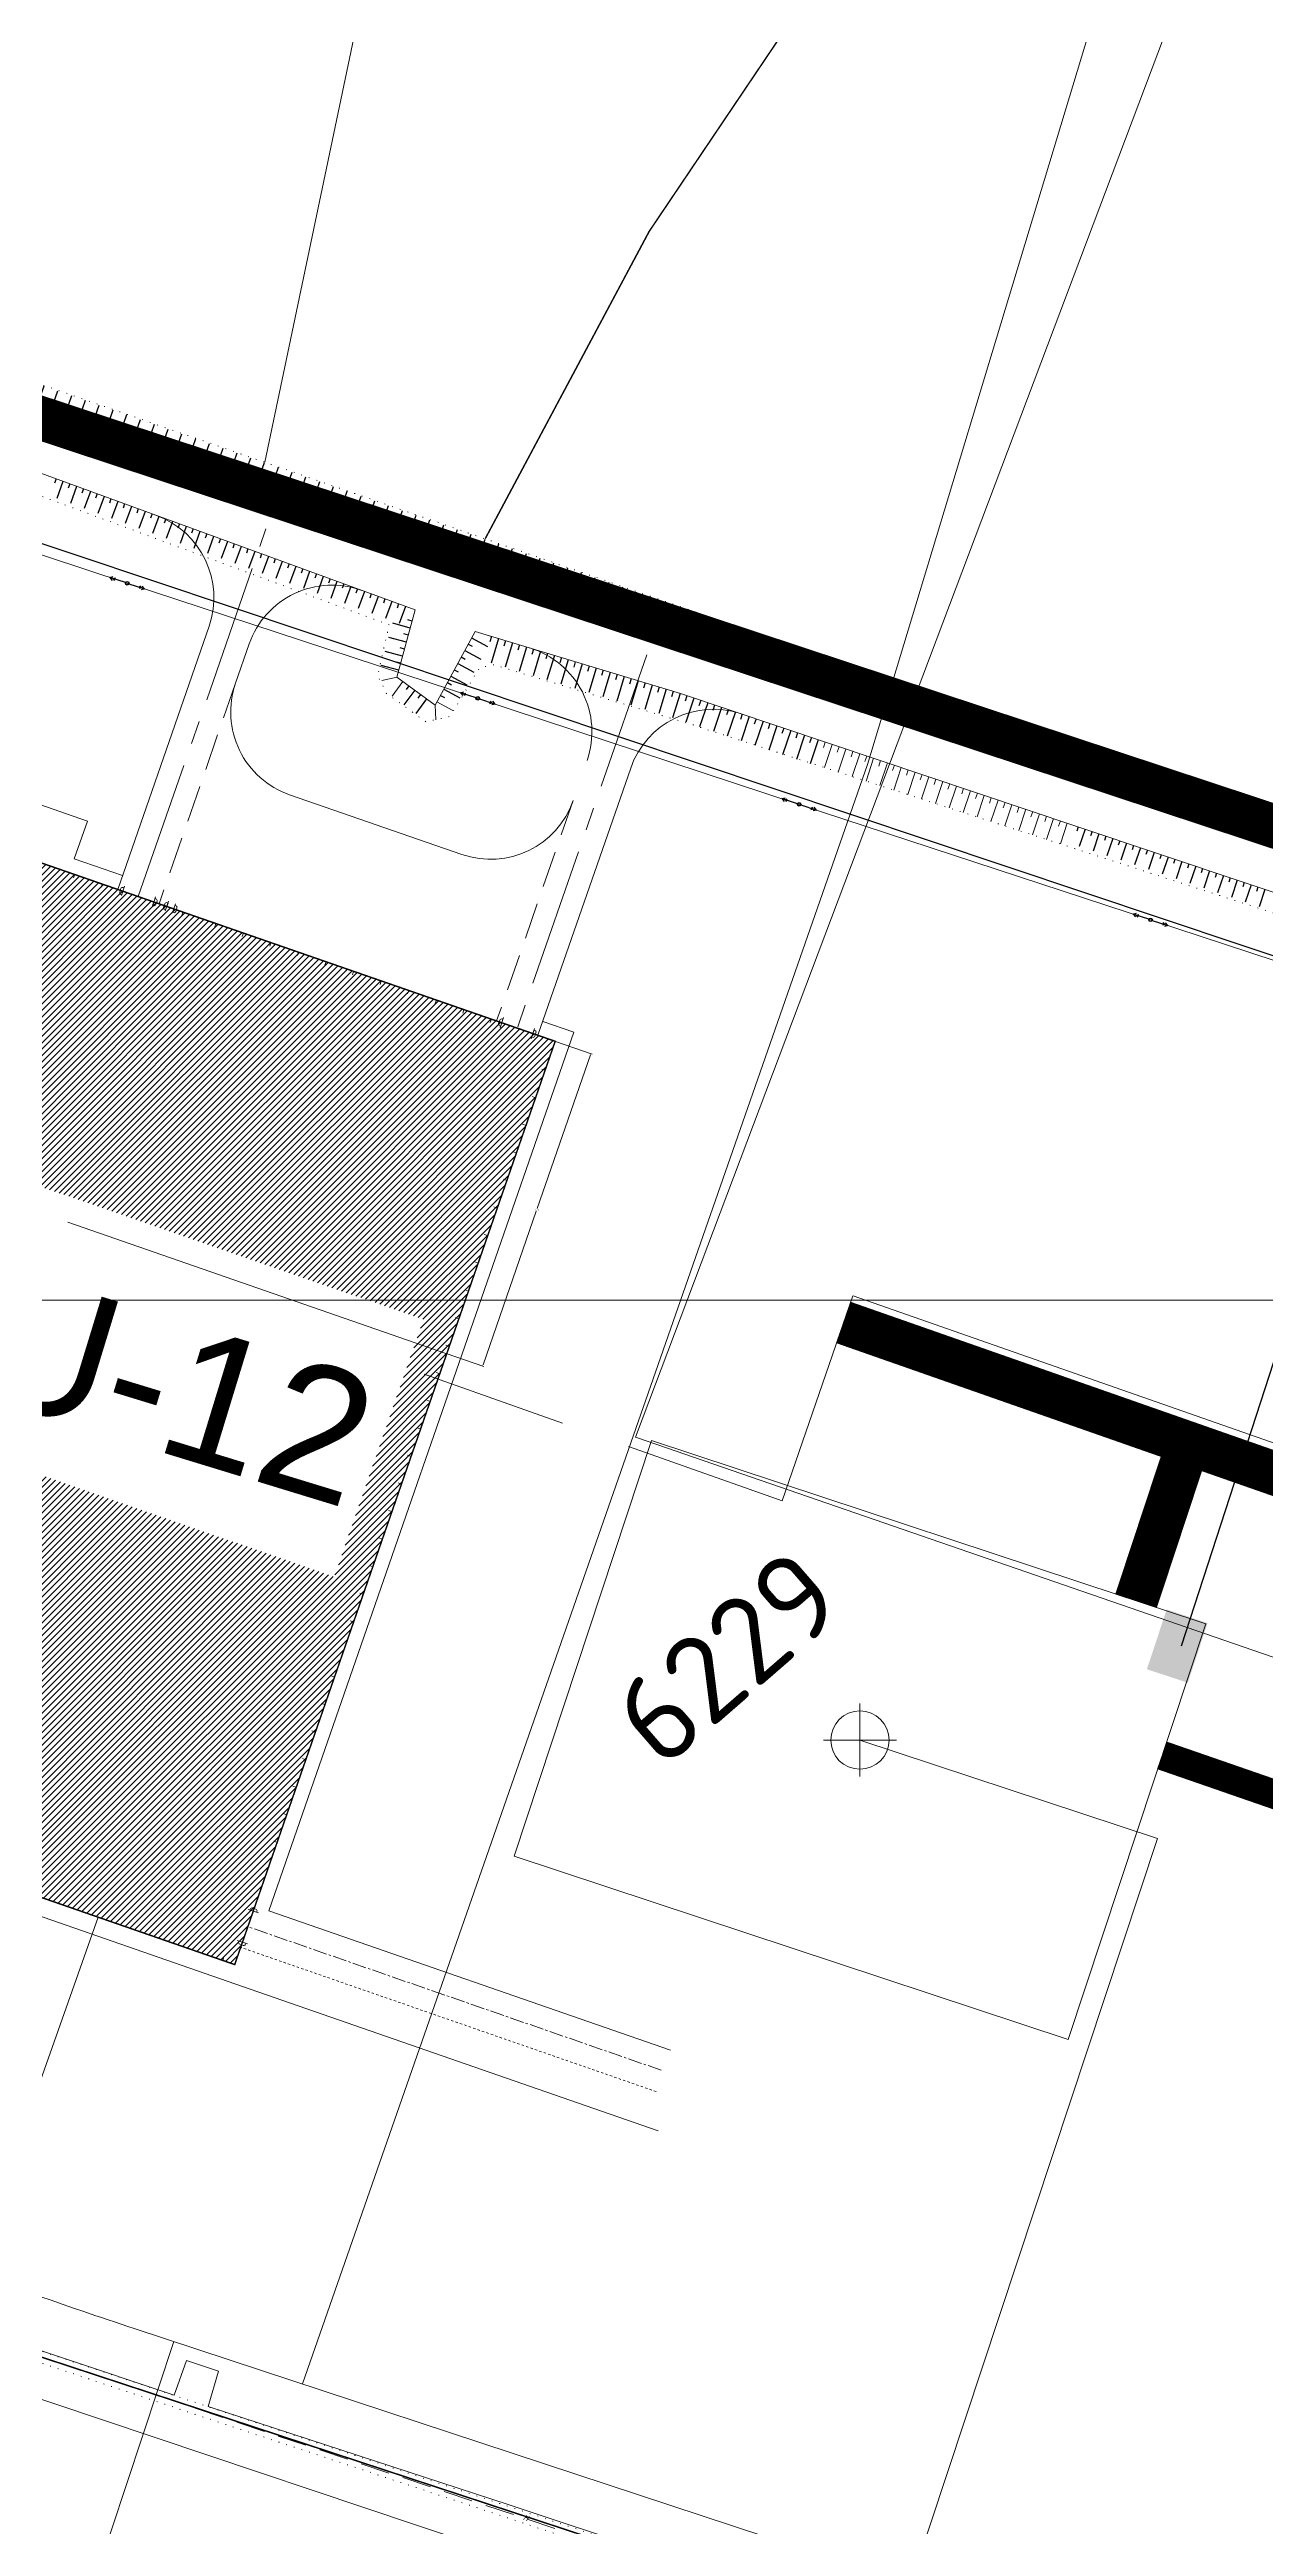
# Model space of a CAD drawing. Header units: millimetres. Extents: x 519 to 9564855, y -810 to 5021775.
# Drawn here: x 9526044.8 to 9526211.5, y 4999831.9 to 5000171.5 of the extents above; entities that cross this region are included whole.
import ezdxf

# ---------------------------------------------------------------- set-up
doc = ezdxf.new("R2010")
doc.units = ezdxf.units.MM
doc.header["$LTSCALE"] = 2
doc.header["$MEASUREMENT"] = 0
doc.header["$PDMODE"] = 2
doc.header["$PDSIZE"] = 5
for name, pattern in [('1', [0]), ('CENTER2', [28.575, 19.05, -3.175, 3.175, -3.175]), ('DASHED', [0.75, 0.5, -0.25]), ('DASHEDX4', [3, 2, -1]), ('DOTX2', [0.5, 0, -0.5]), ('Punctir', [0.32, 0.16, -0.16])]:
    doc.linetypes.add(name, pattern=pattern)
for name, color, linetype in [('Existing roads', 41, 'Continuous'), ('GRID_PULKOVO', 7, 'Continuous'), ('GZU 12', 7, 'Continuous'), ('OilColl&Flowlines', 3, 'Continuous'), ('Газ', 4, 'GAS_LINE'), ('лэп', 1, 'Continuous'), ('нефть', 8, 'Continuous'), ('откос', 7, 'Continuous'), ('ситуация', 7, 'Continuous'), ('Скважины на 2013 год.', 21, '1'), ('Скважины на 2014 год', 70, 'Continuous'), ('Скважины на 2015 год', 7, 'Continuous'), ('Эл.выс.', 1, 'Continuous')]:
    doc.layers.add(name, color=color, linetype=linetype)
for name, color, linetype, lineweight in [('WELLS(drilled after 2000y)', 6, 'Continuous', 40), ('Нефтепровод Fiberclass', 14, 'g5_122_n', 30), ('СНГ_трубопроводы', 244, 'Continuous', 50), ('Электро', 1, 'Continuous', 30), ('Электроснаб', 1, 'Continuous', 18), ('Электроснабжене', 1, 'Continuous', 18)]:
    doc.layers.add(name, color=color, linetype=linetype, lineweight=lineweight)
doc.styles.add('92051501$0$STANDARD', font='simplex.shx')
doc.styles.add('Arial', font='arial.ttf', dxfattribs={"height": 30})
doc.styles.add('Elect', font='isocpeur.ttf')
doc.styles.add('GeoApp', font='', dxfattribs={"height": 1})
doc.styles.get("Standard").update_dxf_attribs({"font": 'isocpeur.ttf', "width": 0.5})
doc.styles.get('GeoApp').set_extended_font_data('D431', italic=True)
doc.linetypes.add('g5_122_n', pattern='A,1,-1,1.5,-0.3,["Н",GeoApp,S=1,R=0,X=0,Y=-0.5],-1.5,1.5,-1,4,-1,4,-1,3', length=20.8)
doc.linetypes.add('GAS_LINE', pattern='A,0.5,-0.2,["G",92051501$0$STANDARD,S=0.1,R=0,X=-0.1,Y=-0.05],-0.05', length=0.75)
doc.dimstyles.get("Standard").update_dxf_attribs({"dimtxt": 0.18, "dimasz": 0.18, "dimexe": 0.18, "dimexo": 0.0625, "dimgap": 0.09, "dimtad": 0, "dimtih": 1, "dimtoh": 1, "dimdec": 4, "dimzin": 0, "dimdsep": 46, "dimtxsty": 'Standard', "dimcen": 0.09, "dimadec": 0, "dimazin": 0, "dimtfac": 1, "dimtdec": 4, "dimtofl": 0, "dimtmove": 0, "dimatfit": 3, "dimfxl": 0, "dimtolj": 1, "dimtzin": 0, "dimarcsym": 0})

# ---------------------------------------------------------------- blocks, each defined once
blk = doc.blocks.new('35')
at = {"layer": 'ситуация'}
for p, q in [((0, 0), (0, 3.5)), ((1, 0), (1, 0.77))]:
    blk.add_line(p, q, dxfattribs=at)
blk = doc.blocks.new('25')
at = {"layer": 'ситуация'}
for p, q in [((0, 0), (0, 2.49)), ((1, 0), (1, 0.62))]:
    blk.add_line(p, q, dxfattribs=at)
blk = doc.blocks.new('1')
at = {"color": 1}
for points in [[(-2.5, 0), (-2.09, 0.27)], [(-0.25, 0), (-2.5, 0)], [(-2.5, 0), (-2.09, -0.27)], [(-2.06, 0), (-1.77, 0.19)], [(-2.06, 0), (-1.77, -0.19)], [(0.25, 0), (2.5, 0)], [(2.06, 0), (1.77, 0.19)], [(2.06, 0), (1.77, -0.19)], [(2.5, 0), (2.09, 0.27)], [(2.5, 0), (2.09, -0.27)]]:
    blk.add_lwpolyline(points, dxfattribs=at)
blk.add_circle((0, 0), 0.25, dxfattribs=at)
blk = doc.blocks.new('*D20')
at = {"layer": 'DEFPOINTS', "color": 0, "lineweight": 0, "transparency": 16777216}
for p in [(9526114.11, 5000035.51), (9526119.03, 5000033.8), (9526099.25, 4999992.67)]:
    blk.add_point(p, dxfattribs=at)
at = {"layer": 'ситуация', "color": 0, "lineweight": 0, "transparency": 16777216}
for p, q in [((9526114.17, 5000035.49), (9526119.2, 5000033.74)), ((9526118.97, 5000033.63), (9526111.66, 5000012.56)), ((9526104.22, 4999991.14), (9526111.53, 5000012.2)), ((9526099.31, 4999992.65), (9526104.33, 4999990.91))]:
    blk.add_line(p, q, dxfattribs=at)
for points in [[(9526118.94, 5000033.64), (9526119, 5000033.62), (9526119.03, 5000033.8)], [(9526104.19, 4999991.15), (9526104.25, 4999991.13), (9526104.16, 4999990.97)]]:
    blk.add_solid(points, dxfattribs=at)
at = {"layer": 'ситуация', "color": 0, "lineweight": 0, "transparency": 16777216, "insert": (9526111.59, 5000012.38), "char_height": 0.18, "attachment_point": 5}
blk.add_mtext('\\A1;45.3400', dxfattribs=at)

msp = doc.modelspace()

# ---------------------------------------------------------------- hatches: boundary and pattern name
at = {"layer": 'Скважины на 2015 год', "linetype": 'ByBlock', "lineweight": 0, "ltscale": 5}
h = msp.add_hatch(dxfattribs=at)
h.set_pattern_fill('ANSI31', color=5, scale=5, style=0)
h.set_pattern_definition([(45, (0, 0), (-0.44194173824, 0.44194173824), [])])
h.paths.add_polyline_path([(9526083.81728, 4999962.06838), (9525997.88671, 4999991.89591), (9525979.95332, 4999940.23135), (9526070.17279, 4999908.91509), (9526114.1139, 5000035.50569), (9526023.89443, 5000066.82195), (9526016.18834, 5000044.62136), (9525970.3701, 5000060.52542), (9525959.22087, 5000028.40541), (9525985.20028, 5000019.38765), (9525978.34678, 4999999.6433), (9525998.11031, 4999992.78314), (9526010.06242, 5000027.21614), (9526096.06829, 4999997.36248)])
at = {"layer": 'Электро', "ltscale": 7.5}
msp.add_hatch(color=256, dxfattribs=at).paths.add_polyline_path([(9526195.2468, 4999949.41087), (9526200.85903, 4999947.55388), (9526203.56626, 4999955.73574), (9526197.95403, 4999957.59273)])
at = {"layer": 'Электроснаб', "linetype": 'ByBlock', "lineweight": 0, "ltscale": 7.5}
msp.add_hatch(color=1, dxfattribs=at).paths.add_polyline_path([(9526195.2468, 4999949.41087), (9526200.85903, 4999947.55388), (9526203.56626, 4999955.73574), (9526197.95403, 4999957.59273)])
at = {"layer": 'Электроснабжене', "linetype": 'ByBlock', "lineweight": 0, "ltscale": 7.5}
msp.add_hatch(color=1, dxfattribs=at).paths.add_polyline_path([(9526195.2468, 4999949.41087), (9526200.85903, 4999947.55388), (9526203.56626, 4999955.73574), (9526197.95403, 4999957.59273)])

# ---------------------------------------------------------------- linework, layer by layer
at = {"color": 5, "linetype": 'CENTER2', "lineweight": 0, "ltscale": 0.5}
for p, q in [((9526056.9592, 5000055.34477), (9526074.45608, 5000105.75181)), ((9526126.67735, 5000088.47274), (9526108.91793, 5000037.30927))]:
    msp.add_line(p, q, dxfattribs=at)
at = {"color": 5, "lineweight": 0}
for p, q in [((9526066.64934, 5000092.40089), (9526054.12785, 5000056.32756)), ((9526124.46646, 5000072.95437), (9526111.75213, 5000036.32549)), ((9526101.31121, 5000061.12063), (9526077.69362, 5000069.31857)), ((9526054.48212, 5000056.20459), (9526044.09035, 5000059.8117)), ((9526054.78369, 5000058.21698), (9526048.17075, 5000060.51241)), ((9526048.24032, 5000058.3712), (9526048.07636, 5000057.89884)), ((9526052.01915, 5000057.05952), (9526051.85519, 5000056.58717)), ((9526054.40014, 5000055.96842), (9526054.5641, 5000056.44077)), ((9526054.67242, 5000055.60927), (9526054.55434, 5000055.65026)), ((9526055.08232, 5000056.79015), (9526054.62931, 5000055.48508)), ((9526055.00034, 5000056.55398), (9526054.88225, 5000056.59497)), ((9526059.3335, 5000055.31452), (9526058.88049, 5000054.00944)), ((9526059.08756, 5000054.60599), (9526058.9236, 5000054.13364)), ((9526059.04169, 5000054.09265), (9526058.9236, 5000054.13364)), ((9526059.08756, 5000054.60599), (9526059.25152, 5000055.07834)), ((9526059.36961, 5000055.03735), (9526059.25152, 5000055.07834)), ((9526059.35984, 5000054.24684), (9526059.5238, 5000054.7192)), ((9526060.51108, 5000054.11187), (9526059.44182, 5000054.48302)), ((9526060.4291, 5000053.87569), (9526060.59306, 5000054.34804)), ((9526060.5833, 5000053.55754), (9526060.70139, 5000053.51655)), ((9526061.11129, 5000054.69743), (9526060.65828, 5000053.39235)), ((9526060.86535, 5000053.9889), (9526060.70139, 5000053.51655)), ((9526060.86535, 5000053.9889), (9526061.02931, 5000054.46125)), ((9526060.91122, 5000054.50224), (9526061.02931, 5000054.46125)), ((9526062.05599, 5000054.36951), (9526061.60299, 5000053.06443)), ((9526061.64609, 5000053.18863), (9526061.76418, 5000053.14764)), ((9526061.97401, 5000054.13333), (9526062.0921, 5000054.09234)), ((9526062.08234, 5000053.30183), (9526062.2463, 5000053.77419)), ((9526114.1139, 5000035.50569), (9526062.16432, 5000053.53801)), ((9526063.08207, 5000053.21945), (9526062.91811, 5000052.74709)), ((9526067.5898, 5000051.65476), (9526067.42584, 5000051.18241)), ((9526071.36862, 5000050.34309), (9526071.20466, 5000049.87073)), ((9526075.14744, 5000049.03141), (9526074.98348, 5000048.55906)), ((9526078.92627, 5000047.71974), (9526078.76231, 5000047.24738)), ((9526082.70509, 5000046.40806), (9526082.54113, 5000045.93571)), ((9526086.48391, 5000045.09639), (9526086.31996, 5000044.62403)), ((9526090.26274, 5000043.78471), (9526090.09878, 5000043.31236)), ((9526094.04156, 5000042.47304), (9526093.8776, 5000042.00068)), ((9526097.82039, 5000041.16136), (9526097.65643, 5000040.68901)), ((9526101.59921, 5000039.84969), (9526101.43525, 5000039.37734)), ((9526105.37803, 5000038.53801), (9526105.21407, 5000038.06566)), ((9526107.04106, 5000038.75466), (9526106.54918, 5000037.3376)), ((9526106.95908, 5000038.51848), (9526106.84099, 5000038.55947)), ((9526114.1139, 5000035.50569), (9526070.17279, 4999908.91509)), ((9526116.65915, 5000036.73926), (9526074.84951, 4999916.28926)), ((9526106.35887, 5000037.93292), (9526106.52283, 5000038.40527)), ((9526106.63116, 5000037.57377), (9526106.51307, 5000037.61476)), ((9526111.29223, 5000037.27902), (9526110.80036, 5000035.86196)), ((9526111.0463, 5000036.57049), (9526110.88234, 5000036.09814)), ((9526111.00042, 5000036.05715), (9526110.88234, 5000036.09814)), ((9526111.0463, 5000036.57049), (9526111.21026, 5000037.04284)), ((9526111.32834, 5000037.00185), (9526111.21026, 5000037.04284)), ((9526111.31858, 5000036.21135), (9526111.48254, 5000036.6837)), ((9526116.65915, 5000036.73926), (9526112.40797, 5000038.2149)), ((9526112.26435, 5000031.70207), (9526112.73671, 5000031.53811)), ((9526110.95268, 5000027.92325), (9526111.42503, 5000027.75929)), ((9526109.641, 5000024.14442), (9526110.11336, 5000023.98046)), ((9526108.32933, 5000020.3656), (9526108.80168, 5000020.20164)), ((9526070.17279, 4999908.91509), (9525979.95332, 4999940.23135)), ((9526071.24866, 4999905.91551), (9525977.25037, 4999938.54345)), ((9526129.92875, 4999897.17059), (9526074.84951, 4999916.28926)), ((9526128.21388, 4999886.1422), (9526071.24866, 4999905.91551))]:
    msp.add_line(p, q, dxfattribs=at)
at = {"color": 0, "lineweight": 0}
for p, q in [((9526070.29251, 5000084.59105), (9526072.16552, 5000089.98638)), ((9526049.9743, 5000065.70829), (9526041.47195, 5000068.65956)), ((9526107.01765, 5000016.58677), (9526107.49001, 5000016.42282)), ((9526105.70598, 5000012.80795), (9526106.17833, 5000012.64399)), ((9526104.3943, 5000009.02913), (9526104.86666, 5000008.86517)), ((9526103.08263, 5000005.2503), (9526103.55498, 5000005.08634)), ((9526101.75106, 5000001.41416), (9526102.22341, 5000001.2502)), ((9526100.43938, 4999997.63534), (9526100.91173, 4999997.47138)), ((9526099.12771, 4999993.85651), (9526099.60006, 4999993.69255)), ((9526097.81603, 4999990.07769), (9526098.28838, 4999989.91373)), ((9526096.50436, 4999986.29887), (9526096.97671, 4999986.13491)), ((9526095.19268, 4999982.52004), (9526095.66503, 4999982.35608)), ((9526093.88101, 4999978.74122), (9526094.35336, 4999978.57726)), ((9526092.56933, 4999974.96239), (9526093.04168, 4999974.79844)), ((9526091.25766, 4999971.18357), (9526091.73001, 4999971.01961)), ((9526089.94598, 4999967.40475), (9526090.41833, 4999967.24079)), ((9526088.63431, 4999963.62592), (9526089.10666, 4999963.46196)), ((9526087.32263, 4999959.8471), (9526087.79498, 4999959.68314)), ((9526086.01096, 4999956.06828), (9526086.48331, 4999955.90432)), ((9526083.38761, 4999948.51063), (9526083.85996, 4999948.34667)), ((9526082.07593, 4999944.7318), (9526082.54828, 4999944.56785)), ((9526080.76426, 4999940.95298), (9526081.23661, 4999940.78902)), ((9526079.45258, 4999937.17416), (9526079.92493, 4999937.0102)), ((9526078.14091, 4999933.39533), (9526078.61326, 4999933.23137)), ((9526076.82923, 4999929.61651), (9526077.30159, 4999929.45255)), ((9526075.51756, 4999925.83769), (9526075.98991, 4999925.67373)), ((9526072.00563, 4999916.48251), (9526073.42269, 4999915.99063)), ((9526072.2828, 4999916.51862), (9526072.24181, 4999916.40053)), ((9526072.71416, 4999916.23657), (9526072.24181, 4999916.40053)), ((9526073.07331, 4999916.50886), (9526072.60095, 4999916.67282)), ((9526073.22847, 4999916.19348), (9526073.18748, 4999916.07539)), ((9526068.70318, 4999909.95448), (9526068.53922, 4999909.48213)), ((9526070.53, 4999912.23134), (9526071.94706, 4999911.73946)), ((9526070.76617, 4999912.14936), (9526070.72518, 4999912.03127)), ((9526071.35173, 4999911.54915), (9526070.87938, 4999911.71311)), ((9526071.71088, 4999911.82144), (9526071.66989, 4999911.70335))]:
    msp.add_line(p, q, dxfattribs=at)
at = {"color": 5, "linetype": 'DASHED', "lineweight": 0, "ltscale": 5}
for p, q in [((9526070.29251, 5000084.59105), (9526059.79605, 5000054.36006)), ((9526116.58237, 5000068.52109), (9526106.08658, 5000038.29207))]:
    msp.add_line(p, q, dxfattribs=at)
at = {"color": 5, "linetype": 'ByBlock', "lineweight": 0, "ltscale": 25}
for p, q in [((9526049.9743, 5000065.70829), (9526048.17075, 5000060.51241)), ((9526054.48212, 5000056.20459), (9526059.44182, 5000054.48302)), ((9526060.51108, 5000054.11187), (9526062.16432, 5000053.53801))]:
    msp.add_line(p, q, dxfattribs=at)
at = {"color": 2, "lineweight": 0}
msp.add_line((9526099.24606, 4999992.67272), (9526047.29648, 5000010.70504), dxfattribs=at)
at = {"color": 6, "linetype": 'ByBlock', "lineweight": 0, "ltscale": 80}
msp.add_line((9526098.04588, 4999989.2151), (9526096.15183, 4999989.85743), dxfattribs=at)
at = {"color": 5, "linetype": 'CENTER2', "lineweight": 0, "ltscale": 0.05}
msp.add_line((9526128.6587, 4999894.43587), (9526071.97634, 4999914.11098), dxfattribs=at)
at = {"color": 5, "linetype": 'Punctir', "lineweight": 0}
msp.add_line((9526127.96125, 4999891.50235), (9526070.99259, 4999911.27686), dxfattribs=at)
at = {"color": 0, "linetype": 'ByBlock', "lineweight": 0}
for centre, start, end in [((9526055.31287, 5000096.33591), 340.8575, 69.9381699), ((9526083.50193, 5000086.05118), 69.9519718, 160.8575), ((9526107.15146, 5000077.94525), 340.8575, 73.1899318), ((9526081.62865, 5000080.65505), 160.8525509, 250.8575), ((9526135.80293, 5000069.01934), 72.044538, 160.8575)]:
    msp.add_arc(centre, 12, start, end, dxfattribs=at)
at = {"color": 5, "linetype": 'ByBlock', "lineweight": 0}
msp.add_arc((9526105.24623, 5000072.4571), 12, 250.8575, 340.8525509, dxfattribs=at)
at = {"color": 5, "lineweight": 0}
for centre, start, end in [((9526054.63632, 5000055.88644), 160.8575001, 250.8575002), ((9526054.80027, 5000056.35879), 70.8575, 160.8575), ((9526059.12367, 5000054.32882), 250.8575, 340.8575), ((9526059.28763, 5000054.80118), 340.8575, 70.8575), ((9526060.66528, 5000053.79371), 160.8575, 250.8575), ((9526060.82924, 5000054.26607), 70.8575, 160.8575), ((9526061.84616, 5000053.38381), 250.8575, 340.8575), ((9526062.01012, 5000053.85617), 340.8575, 70.8575), ((9526106.75901, 5000038.32329), 70.8575, 160.8575), ((9526106.59505, 5000037.85094), 160.8575, 250.8575), ((9526111.0824, 5000036.29333), 250.8575004, 340.8574998), ((9526111.24636, 5000036.76568), 340.8575003, 70.8574996)]:
    msp.add_arc(centre, 0.25, start, end, dxfattribs=at)
at = {"color": 0, "lineweight": 0}
for centre, start, end in [((9526072.51897, 4999916.43664), 70.8575003, 160.8574996), ((9526072.99133, 4999916.27268), 340.8575004, 70.8574998), ((9526070.96136, 4999911.94929), 160.8575, 250.8575), ((9526071.43371, 4999911.78533), 250.8575, 340.8575)]:
    msp.add_arc(centre, 0.25, start, end, dxfattribs=at)
at = {"layer": 'Existing roads', "linetype": 'ByBlock', "lineweight": 0, "const_width": 6, "flags": 128}
for points in [[(9525771.01255, 5000211.13877), (9527568.37733, 4999616.42333)], [(9526193.74884, 4999958.73913), (9526200.90505, 4999980.39879)]]:
    msp.add_lwpolyline(points, dxfattribs=at)
at = {"layer": 'Existing roads', "color": 53, "linetype": 'ByBlock', "lineweight": 0, "true_color": 0xe4ce4e, "const_width": 6, "elevation": 11.90027, "flags": 128}
msp.add_lwpolyline([(9526153.60892, 4999996.96324), (9526356.88668, 4999925.76956)], dxfattribs=at)
at = {"layer": 'GRID_PULKOVO', "lineweight": 0}
msp.add_line((9519000, 5000000), (9533000, 5000000), dxfattribs=at)
at = {"layer": 'OilColl&Flowlines', "color": 3, "linetype": 'ByBlock', "lineweight": 0}
msp.add_line((9526051.43802, 4999915.41816), (9525628.82722, 4998718.57446), dxfattribs=at)
at = {"layer": 'WELLS(drilled after 2000y)', "color": 6, "linetype": 'ByBlock', "lineweight": 0, "ltscale": 50}
msp.add_lwpolyline([(9526074.2876, 5000114.90481), (9526219.77257, 5000808.53906)], dxfattribs=at)
at = {"layer": 'WELLS(drilled after 2000y)', "color": 6, "linetype": 'ByBlock', "lineweight": 0, "ltscale": 50, "const_width": 0.2}
msp.add_lwpolyline([(9526104.51371, 5000104.3985), (9526126.99713, 5000146.53981), (9526177.10289, 5000220.91117), (9526177.10289, 5000220.91117), (9526270.54902, 5000348.92684), (9526390.54668, 5000514.04005)], dxfattribs=at)
at = {"layer": 'WELLS(drilled after 2000y)', "linetype": 'ByBlock', "lineweight": 0}
msp.add_lwpolyline([(9526687.40637, 5000343.5509), (9526570.5692, 5000089.9188), (9526541.5767, 5000015.0209), (9526523.0039, 4999952.0507), (9526512.4944, 4999928.7589), (9526503.4503, 4999914.4767), (9526491.0413, 4999905.7935), (9526437.2139, 4999883.3112), (9526425.6783, 4999880.9109), (9526413.7377, 4999881.6487), (9526125.388, 4999981.1372), (9526125.1465, 4999981.2418), (9526220.0831, 5000232.9314), (9526244.02173, 5000270.05783), (9526345.6706, 5000386.5316), (9526438.0421, 5000474.2407)], dxfattribs=at)
at = {"layer": 'Газ', "color": 4, "linetype": 'GAS_LINE', "lineweight": 0, "ltscale": 20}
for p, q in [((9526145.25154, 4999972.48959, -25.091), (9526154.907, 5000000.61659, -25.091)), ((9526154.95763, 5000000.59889, -25.091), (9526348.76402, 4999932.84758, -25.091)), ((9526115.13081, 4999983.14407), (9526096.15183, 4999989.85743)), ((9526145.25154, 4999972.48959), (9526124.15094, 4999979.95342))]:
    msp.add_line(p, q, dxfattribs=at)
at = {"layer": 'лэп', "lineweight": 0, "flags": 128}
msp.add_lwpolyline([(9525866.07165, 5000160.69044), (9525977.72897, 5000123.9195), (9526016.51395, 5000111.13938), (9526055.43253, 5000098.31222), (9526103.50483, 5000082.52579), (9526147.56668, 5000067.99521), (9526195.74415, 5000052.15945), (9526240.60783, 5000037.39778), (9526279.76434, 5000024.50051)], dxfattribs=at)
at = {"layer": 'Нефтепровод Fiberclass', "lineweight": 0, "ltscale": 5, "elevation": -25.89727}
msp.add_lwpolyline([(9526079.45356, 4999851.41839), (9526142.22414, 5000031.26834), (9526156.93274, 5000073.44649), (9526160.85715, 5000086.42035), (9526305.28265, 5000563.88204)], dxfattribs=at)
at = {"layer": 'нефть', "color": 3, "lineweight": 0}
msp.add_line((9526056.40396, 4999859.01546), (9527005.52001, 4999546.18996), dxfattribs=at)
at = {"layer": 'нефть', "color": 3, "linetype": 'ByBlock', "lineweight": 0, "ltscale": 50, "const_width": 0.2}
msp.add_lwpolyline([(9525349.2362, 5000142.5423), (9525614.91157, 4999996.17783), (9527560.88848, 4999355.86688), (9527739.95739, 4999341.75137)], dxfattribs=at)
at = {"layer": 'нефть', "lineweight": 0, "flags": 128}
msp.add_lwpolyline([(9526216.60713, 4999798.71213), (9526185.19199, 4999809.10909), (9526107.69053, 4999834.8656), (9526066.51686, 4999848.34222), (9526067.96042, 4999853.14858), (9526063.54913, 4999854.62856), (9526061.86167, 4999849.89825), (9525925.28009, 4999895.5516), (9525884.83206, 4999909.01039), (9525884.83206, 4999909.01039), (9525883.03706, 4999909.60767)], dxfattribs=at)
at = {"layer": 'нефть', "linetype": 'DASHEDX4', "lineweight": 0, "flags": 128}
msp.add_lwpolyline([(9526013.55883, 4999865.20759), (9526115.51773, 4999831.11548)], dxfattribs=at)
at = {"layer": 'нефть', "color": 3, "lineweight": 0}
msp.add_arc((9526275.52636, 5000523.83526), 700, 250.51743244, 251.75795181, dxfattribs=at)
at = {"layer": 'ситуация', "lineweight": 0}
for p, q in [((9526092.43882, 5000085.42099), (9526090.33571, 5000084.96401)), ((9526093.24456, 5000084.82872), (9526091.76706, 5000082.81872)), ((9526097.65917, 5000081.58366), (9526097.7637, 5000079.57014)), ((9526097.90692, 5000082.042), (9526100.10144, 5000080.85578)), ((9526151.14373, 5000076.52725), (9526150.89755, 5000075.79279)), ((9526151.14373, 5000076.52725), (9526150.89755, 5000075.79279)), ((9526152.09188, 5000076.20946), (9526151.02999, 5000073.04129)), ((9526152.09188, 5000076.20946), (9526151.02999, 5000073.04129)), ((9526153.04004, 5000075.89166), (9526152.79387, 5000075.15719)), ((9526153.04004, 5000075.89166), (9526152.79387, 5000075.15719)), ((9526153.9882, 5000075.57386), (9526152.93279, 5000072.42504)), ((9526153.9882, 5000075.57386), (9526152.93279, 5000072.42504)), ((9526154.93636, 5000075.25606), (9526154.69018, 5000074.52159)), ((9526154.93636, 5000075.25606), (9526154.69018, 5000074.52159)), ((9526155.88451, 5000074.93826), (9526154.83559, 5000071.8088)), ((9526155.88451, 5000074.93826), (9526154.83559, 5000071.8088)), ((9526156.83267, 5000074.62046), (9526156.5865, 5000073.88599)), ((9526156.83267, 5000074.62046), (9526156.5865, 5000073.88599)), ((9526157.78083, 5000074.30266), (9526156.7384, 5000071.19255)), ((9526157.78083, 5000074.30266), (9526156.7384, 5000071.19255)), ((9526158.72899, 5000073.98486), (9526158.48281, 5000073.25039)), ((9526158.72899, 5000073.98486), (9526158.48281, 5000073.25039)), ((9526159.67715, 5000073.66706), (9526158.6412, 5000070.5763)), ((9526159.67715, 5000073.66706), (9526158.6412, 5000070.5763)), ((9526160.6253, 5000073.34926), (9526160.37913, 5000072.61479)), ((9526160.6253, 5000073.34926), (9526160.37913, 5000072.61479)), ((9526161.57346, 5000073.03146), (9526160.544, 5000069.96005)), ((9526161.57346, 5000073.03146), (9526160.544, 5000069.96005)), ((9526162.52162, 5000072.71366), (9526162.27544, 5000071.97919)), ((9526162.52162, 5000072.71366), (9526162.27544, 5000071.97919)), ((9526163.46978, 5000072.39586), (9526162.4468, 5000069.34381)), ((9526163.46978, 5000072.39586), (9526162.4468, 5000069.34381)), ((9526164.41793, 5000072.07806), (9526164.17176, 5000071.3436)), ((9526164.41793, 5000072.07806), (9526164.17176, 5000071.3436)), ((9526165.36609, 5000071.76026), (9526164.3496, 5000068.72756)), ((9526165.36609, 5000071.76026), (9526164.3496, 5000068.72756)), ((9526166.31425, 5000071.44246), (9526166.06808, 5000070.708)), ((9526166.31425, 5000071.44246), (9526166.06808, 5000070.708)), ((9526167.26241, 5000071.12466), (9526166.25241, 5000068.11131)), ((9526167.26241, 5000071.12466), (9526166.25241, 5000068.11131)), ((9526168.21057, 5000070.80686), (9526167.96439, 5000070.0724)), ((9526168.21057, 5000070.80686), (9526167.96439, 5000070.0724)), ((9526169.15872, 5000070.48906), (9526168.15521, 5000067.49506)), ((9526169.15872, 5000070.48906), (9526168.15521, 5000067.49506)), ((9526170.10688, 5000070.17126), (9526169.86071, 5000069.4368)), ((9526170.10688, 5000070.17126), (9526169.86071, 5000069.4368)), ((9526171.05504, 5000069.85346), (9526170.05801, 5000066.87882)), ((9526171.05504, 5000069.85346), (9526170.05801, 5000066.87882)), ((9526172.0032, 5000069.53566), (9526171.75702, 5000068.8012)), ((9526172.0032, 5000069.53566), (9526171.75702, 5000068.8012)), ((9526172.95135, 5000069.21786), (9526171.96081, 5000066.26257)), ((9526172.95135, 5000069.21786), (9526171.96081, 5000066.26257)), ((9526173.89951, 5000068.90006), (9526173.65334, 5000068.1656)), ((9526173.89951, 5000068.90006), (9526173.65334, 5000068.1656)), ((9526174.84767, 5000068.58226), (9526173.86361, 5000065.64632)), ((9526174.84767, 5000068.58226), (9526173.86361, 5000065.64632)), ((9526175.79583, 5000068.26446), (9526175.54965, 5000067.53)), ((9526175.79583, 5000068.26446), (9526175.54965, 5000067.53)), ((9526176.74399, 5000067.94666), (9526175.76642, 5000065.03007)), ((9526176.74399, 5000067.94666), (9526175.76642, 5000065.03007)), ((9526177.69214, 5000067.62886), (9526177.44597, 5000066.8944)), ((9526177.69214, 5000067.62886), (9526177.44597, 5000066.8944)), ((9526178.6403, 5000067.31106), (9526177.66922, 5000064.41383)), ((9526178.6403, 5000067.31106), (9526177.66922, 5000064.41383)), ((9526179.58846, 5000066.99326), (9526179.34229, 5000066.2588)), ((9526179.58846, 5000066.99326), (9526179.34229, 5000066.2588)), ((9526180.53662, 5000066.67546), (9526179.57202, 5000063.79758)), ((9526180.53662, 5000066.67546), (9526179.57202, 5000063.79758)), ((9526181.48477, 5000066.35766), (9526181.2386, 5000065.6232)), ((9526181.48477, 5000066.35766), (9526181.2386, 5000065.6232)), ((9526182.43293, 5000066.03986), (9526181.47482, 5000063.18133)), ((9526182.43293, 5000066.03986), (9526181.47482, 5000063.18133)), ((9526183.38109, 5000065.72206), (9526183.13492, 5000064.9876)), ((9526183.38109, 5000065.72206), (9526183.13492, 5000064.9876)), ((9526184.32925, 5000065.40426), (9526183.37763, 5000062.56509)), ((9526184.32925, 5000065.40426), (9526183.37763, 5000062.56509))]:
    msp.add_line(p, q, dxfattribs=at)
at = {"layer": 'ситуация', "lineweight": 0, "flags": 128}
for points in [[(9525945.86694, 5000149.05095), (9526094.93019, 5000094.65481), (9526092.4204, 5000085.4422), (9526097.65904, 5000081.58471), (9526103.12063, 5000091.69867)], [(9526135.57201, 5000090.93398), (9525965.47421, 5000149.99864)], [(9526103.12063, 5000091.69867), (9526131.30346, 5000083.18436), (9526185.50642, 5000065.01266)], [(9526290.01063, 5000040.66339), (9526135.57201, 5000090.93398)], [(9526185.50642, 5000065.01266), (9526231.79215, 5000049.50637), (9526286.62874, 5000031.95042)]]:
    msp.add_lwpolyline(points, dxfattribs=at)
at = {"layer": 'ситуация', "linetype": 'DOTX2', "lineweight": 0, "flags": 128}
for points in [[(9525973.32047, 5000150), (9526141.53925, 5000091.52879), (9526290.5848, 5000042.05899)], [(9526285.68546, 5000028.87257), (9526235.95382, 5000045.5376), (9526133.01226, 5000078.87657), (9526105.67963, 5000087.13295), (9526103.74867, 5000086.71935), (9526099.7, 5000080.04542), (9526096.41228, 5000079.30488), (9526090.97167, 5000083.19733), (9526089.77874, 5000085.65261), (9526091.3491, 5000092.60876), (9525946.18914, 5000146.27359)], [(9525884.17373, 4999907.42636), (9525958.4728, 4999882.67442), (9526064.74919, 4999847.24909), (9526215.55007, 4999797.28033)], [(9525885.19415, 4999908.69841), (9525958.95287, 4999884.10829), (9526065.24464, 4999848.71243), (9526216.02546, 4999798.70245)]]:
    msp.add_lwpolyline(points, dxfattribs=at)
at = {"layer": 'ситуация', "lineweight": 0}
for centre in [(9526055.43253, 5000098.31222), (9526103.50483, 5000082.52579), (9526147.56668, 5000067.99521), (9526195.74415, 5000052.15945)]:
    msp.add_circle(centre, 0.17514, dxfattribs=at)
at = {"layer": 'Скважины на 2013 год.', "color": 3, "linetype": 'ByBlock', "lineweight": 0, "ltscale": 5}
for p, q in [((9526155.9, 4999939.7), (9526196.67783, 4999926.20736)), ((9526162.83855, 4999823.93741), (9526196.67783, 4999926.20736)), ((9526061.81232, 4999857.23288), (9526004.78177, 4999684.87366))]:
    msp.add_line(p, q, dxfattribs=at)
at = {"layer": 'Скважины на 2014 год', "color": 0, "linetype": 'ByBlock', "lineweight": 0}
msp.add_lwpolyline([(9526108.48202, 4999923.77759), (9526127.33745, 4999980.76299), (9526203.31798, 4999955.62241), (9526184.46255, 4999898.63701), (9526108.48202, 4999923.77759)], dxfattribs=at)
at = {"layer": 'Скважины на 2014 год', "color": 9, "linetype": 'ByBlock', "lineweight": 0, "ltscale": 5, "const_width": 4}
msp.add_lwpolyline([(9526197.28971, 4999937.60672), (9526266.2602, 4999913.7274)], dxfattribs=at)
at = {"layer": 'Скважины на 2014 год', "color": 0, "linetype": 'ByBlock', "lineweight": 0}
msp.add_circle((9526155.9, 4999939.7), 4, dxfattribs=at)
msp.add_point((9526155.9, 4999939.7), dxfattribs=at)
at = {"layer": 'Скважины на 2015 год', "color": 5, "linetype": 'ByBlock', "lineweight": 0, "ltscale": 5, "const_width": 0.2}
msp.add_lwpolyline([(9525979.95332, 4999940.23135), (9525998.1856, 4999992.757), (9525978.34678, 4999999.6433), (9525985.20028, 5000019.38765), (9525959.22087, 5000028.40541), (9525970.3701, 5000060.52542), (9526016.18834, 5000044.62136), (9526023.89443, 5000066.82195), (9526114.1139, 5000035.50569), (9526070.17279, 4999908.91509), (9525979.95332, 4999940.23135)], dxfattribs=at)
at = {"layer": 'СНГ_трубопроводы', "color": 240, "lineweight": 0, "ltscale": 2, "extrusion": (2.08603e-06, -2.06449e-07, 1)}
msp.add_line((9528656.20281, 4998973.66406), (9525711.30717, 4999960.70714), dxfattribs=at)
at = {"layer": 'Электро', "ltscale": 0.5}
for p, q in [((9527650.06242, 4999566.27133, 0), (9526013.43568, 5000113.85003, 0)), ((9526199.97251, 4999952.59633), (9526228.93942, 5000041.7473))]:
    msp.add_line(p, q, dxfattribs=at)
at = {"layer": 'Электроснаб', "color": 1, "linetype": 'ByBlock', "lineweight": 0, "ltscale": 0.5}
for p, q in [((9527650.06242, 4999566.27133, 0), (9526013.43568, 5000113.85003, 0)), ((9526199.97251, 4999952.59633), (9526228.93942, 5000041.7473))]:
    msp.add_line(p, q, dxfattribs=at)
at = {"layer": 'Электроснабжене', "color": 1, "linetype": 'ByBlock', "lineweight": 0, "ltscale": 0.5}
for p, q in [((9527650.06242, 4999566.27133, 0), (9526013.43568, 5000113.85003, 0)), ((9526199.97251, 4999952.59633), (9526228.93942, 5000041.7473))]:
    msp.add_line(p, q, dxfattribs=at)

# ---------------------------------------------------------------- block references
at = {"layer": 'откос', "lineweight": 0}
for name, p, rotation in [('25', (9526043.22674, 5000123.0071), 340.8513402253786), ('25', (9526045.11608, 5000122.35106), 340.8513402253786), ('25', (9526047.00543, 5000121.69502), 340.8513402253786), ('25', (9526048.89477, 5000121.03898), 340.8513402253786), ('25', (9526050.78411, 5000120.38294), 340.8513402253786), ('25', (9526052.67345, 5000119.7269), 340.8513402253786), ('25', (9526054.56279, 5000119.07086), 340.8513402253786), ('25', (9526056.45213, 5000118.41481), 340.8513402253786), ('25', (9526058.34147, 5000117.75877), 340.8513402253786), ('25', (9526060.23081, 5000117.10273), 340.8513402253786), ('25', (9526062.12016, 5000116.44669), 340.8513402253786), ('25', (9526064.0095, 5000115.79065), 340.8513402253786), ('25', (9526065.89884, 5000115.13461), 340.8513402253786), ('25', (9526067.78818, 5000114.47857), 340.8513402253786), ('25', (9526069.67752, 5000113.82253), 340.8513402253786), ('25', (9526071.56686, 5000113.16649), 340.8513402253786), ('25', (9526073.4562, 5000112.51045), 340.8513402253786), ('25', (9526075.34555, 5000111.85441), 340.8513402253786), ('25', (9526077.23489, 5000111.19837), 340.8513402253786), ('25', (9526046.62114, 5000112.27894), 159.9517014336156), ('25', (9526048.49995, 5000111.59332), 159.9517014336156), ('25', (9526050.37875, 5000110.90769), 159.9517014336156), ('25', (9526052.25756, 5000110.22207), 159.9517014336156), ('25', (9526054.13637, 5000109.53644), 159.9517014336156), ('25', (9526079.12423, 5000110.54233), 340.8513402253786), ('25', (9526081.01357, 5000109.88629), 340.8513402253786), ('25', (9526082.90291, 5000109.23025), 340.8513402253786), ('25', (9526084.79225, 5000108.57421), 340.8513402253786), ('25', (9526086.68159, 5000107.91817), 340.8513402253786), ('25', (9526056.01518, 5000108.85082), 159.9517014336156), ('25', (9526057.89399, 5000108.1652), 159.9517014336156), ('25', (9526059.77279, 5000107.47957), 159.9517014336156), ('25', (9526061.6516, 5000106.79395), 159.9517014336156), ('25', (9526063.53041, 5000106.10832), 159.9517014336156), ('25', (9526088.57094, 5000107.26212), 340.8513402253786), ('25', (9526090.46028, 5000106.60608), 340.8513402253786), ('25', (9526092.34962, 5000105.95004), 340.8513402253786), ('25', (9526094.23896, 5000105.294), 340.8513402253786), ('25', (9526096.1283, 5000104.63796), 340.8513402253786), ('25', (9526065.40922, 5000105.4227), 159.9517014336156), ('25', (9526067.28803, 5000104.73707), 159.9517014336156), ('25', (9526069.16683, 5000104.05145), 159.9517014336156), ('25', (9526071.04564, 5000103.36583), 159.9517014336156), ('25', (9526098.01764, 5000103.98192), 340.8513402253786), ('25', (9526099.90698, 5000103.32588), 340.8513402253786), ('25', (9526101.79632, 5000102.66984), 340.8513402253786), ('25', (9526103.68567, 5000102.0138), 340.8513402253786), ('25', (9526105.57501, 5000101.35776), 340.8513402253786), ('25', (9526107.46435, 5000100.70172), 340.8513402253786), ('25', (9526072.92445, 5000102.6802), 159.9517014336156), ('25', (9526074.80326, 5000101.99458), 159.9517014336156), ('25', (9526076.68207, 5000101.30895), 159.9517014336156), ('25', (9526078.56087, 5000100.62333), 159.9517014336156), ('25', (9526080.43968, 5000099.9377), 159.9517014336156), ('25', (9526109.35369, 5000100.04568), 340.8513402253786), ('25', (9526111.24303, 5000099.38964), 340.8513402253786), ('25', (9526113.13237, 5000098.7336), 340.8513402253786), ('25', (9526115.02171, 5000098.07756), 340.8513402253786), ('25', (9526116.91106, 5000097.42152), 340.8513402253786), ('25', (9526082.31849, 5000099.25208), 159.9517014336156), ('25', (9526084.1973, 5000098.56646), 159.9517014336156), ('25', (9526086.07611, 5000097.88083), 159.9517014336156), ('25', (9526087.95491, 5000097.19521), 159.9517014336156), ('25', (9526089.83372, 5000096.50958), 159.9517014336156), ('25', (9526118.8004, 5000096.76547), 340.8513402253786), ('25', (9526120.68974, 5000096.10943), 340.8513402253786), ('25', (9526122.57908, 5000095.45339), 340.8513402253786), ('25', (9526124.46842, 5000094.79735), 340.8513402253786), ('25', (9526126.35776, 5000094.14131), 340.8513402253786), ('25', (9526091.71253, 5000095.82396), 159.9517014336156), ('25', (9526093.59134, 5000095.13833), 159.9517014336156), ('25', (9526094.24492, 5000092.16173), 74.74274241756868), ('25', (9526128.2471, 5000093.48527), 340.8513402253786), ('25', (9526130.13644, 5000092.82923), 340.8513402253786), ('25', (9526132.02579, 5000092.17319), 340.8513402253786), ('25', (9526133.91513, 5000091.51715), 340.8513402253786), ('25', (9526093.19231, 5000088.30272), 74.74274241756868), ('25', (9526093.71862, 5000090.23223), 74.74274241756868), ('25', (9526102.66208, 5000090.83907), 241.6070588361393), ('35', (9526106.3431, 5000090.71931), 163.187156817223), ('35', (9526108.25761, 5000090.14081), 163.187156817223), ('35', (9526110.17212, 5000089.56232), 163.187156817223), ('25', (9526092.666, 5000086.37321), 74.74274241756868), ('25', (9526100.76002, 5000087.32024), 241.6070588361393), ('25', (9526101.71105, 5000089.07966), 241.6070588361393), ('35', (9526112.08663, 5000088.98383), 163.187156817223), ('35', (9526114.00114, 5000088.40534), 163.187156817223), ('35', (9526115.91565, 5000087.82684), 163.187156817223), ('35', (9526117.83016, 5000087.24835), 163.187156817223), ('35', (9526119.74467, 5000086.66986), 163.187156817223), ('35', (9526121.65918, 5000086.09137), 163.187156817223), ('25', (9526094.85603, 5000083.64417), 143.6814132702869), ('25', (9526096.4675, 5000082.45962), 143.6814132702869), ('25', (9526098.85795, 5000083.80141), 241.6070588361393), ('25', (9526099.80899, 5000085.56083), 241.6070588361393), ('35', (9526123.57369, 5000085.51287), 163.187156817223), ('35', (9526125.4882, 5000084.93438), 163.187156817223), ('35', (9526127.40271, 5000084.35589), 163.187156817223), ('35', (9526129.31722, 5000083.77739), 163.187156817223), ('35', (9526131.23173, 5000083.1989), 163.187156817223), ('35', (9526133.12873, 5000082.56545), 161.4700762440483), ('35', (9526135.02504, 5000081.92985), 161.4700762440483), ('35', (9526135.02504, 5000081.92985), 161.4700762440483), ('35', (9526136.92136, 5000081.29425), 161.4700762440483), ('35', (9526136.92136, 5000081.29425), 161.4700762440483), ('35', (9526138.81767, 5000080.65865), 161.4700762440483), ('35', (9526138.81767, 5000080.65865), 161.4700762440483), ('35', (9526140.71399, 5000080.02305), 161.4700762440483), ('35', (9526140.71399, 5000080.02305), 161.4700762440483), ('35', (9526142.6103, 5000079.38745), 161.4700762440483), ('35', (9526142.6103, 5000079.38745), 161.4700762440483), ('35', (9526144.50662, 5000078.75185), 161.4700762440483), ('35', (9526144.50662, 5000078.75185), 161.4700762440483), ('35', (9526146.40294, 5000078.11625), 161.4700762440483), ('35', (9526146.40294, 5000078.11625), 161.4700762440483), ('35', (9526148.29925, 5000077.48065), 161.4700762440483), ('35', (9526148.29925, 5000077.48065), 161.4700762440483), ('35', (9526150.19557, 5000076.84505), 161.4700762440483), ('35', (9526150.19557, 5000076.84505), 161.4700762440483), ('25', (9526186.77261, 5000064.5853), 161.4700762440483), ('25', (9526186.77261, 5000064.5853), 161.4700762440483), ('25', (9526188.66892, 5000063.9497), 161.4700762440483), ('25', (9526188.66892, 5000063.9497), 161.4700762440483), ('25', (9526190.56524, 5000063.3141), 161.4700762440483), ('25', (9526190.56524, 5000063.3141), 161.4700762440483), ('25', (9526192.46155, 5000062.6785), 161.4700762440483), ('25', (9526192.46155, 5000062.6785), 161.4700762440483), ('25', (9526194.35787, 5000062.0429), 161.4700762440483), ('25', (9526194.35787, 5000062.0429), 161.4700762440483), ('25', (9526196.25419, 5000061.4073), 161.4700762440483), ('25', (9526198.1505, 5000060.7717), 161.4700762440483), ('25', (9526200.04682, 5000060.1361), 161.4700762440483), ('25', (9526201.94313, 5000059.5005), 161.4700762440483), ('25', (9526203.83945, 5000058.8649), 161.4700762440483), ('25', (9526205.73576, 5000058.22931), 161.4700762440483), ('25', (9526207.63208, 5000057.59371), 161.4700762440483), ('25', (9526209.5284, 5000056.95811), 161.4700762440483), ('25', (9526211.42471, 5000056.32251), 161.4700762440483)]:
    msp.add_blockref(name, p, dxfattribs=dict(at, rotation=rotation))
at = {"layer": 'Эл.выс.', "lineweight": 0, "rotation": 341.8422670791589}
for p in [(9526055.43253, 5000098.31222), (9526103.50483, 5000082.52579), (9526147.56668, 5000067.99521), (9526195.74415, 5000052.15945)]:
    msp.add_blockref('1', p, dxfattribs=at)

# ---------------------------------------------------------------- texts
at = {"layer": 'GZU 12', "color": 0, "lineweight": 0, "style": 'Arial'}
msp.add_text('GZU-12', height=18, rotation=342.9979076, dxfattribs=at).set_placement((9526000, 4999997.55502))
at = {"layer": 'ситуация', "lineweight": 0, "oblique": 15, "width": 0.8}
msp.add_text('H', height=0.8, rotation=337.57284, dxfattribs=at).set_placement((9526109.62607, 4999832.82182))
msp.add_text('H', height=0.8, rotation=337.57284, dxfattribs=at).set_placement((9526109.62607, 4999832.82182))
at = {"layer": 'Скважины на 2014 год', "color": 0, "linetype": 'ByBlock', "lineweight": 0, "style": 'Elect'}
msp.add_text('6229', height=12, rotation=41, dxfattribs=at).set_placement((9526128.79607, 4999935.40426))

# ---------------------------------------------------------------- dimensions: what is measured, and where the dimension line sits
at = {"layer": 'ситуация', "color": 5, "lineweight": 0}
dim = msp.add_aligned_dim(p1=(9526099.24606, 4999992.67272), p2=(9526114.1139, 5000035.50569), distance=-5.20162, dimstyle='Standard', override={"dimdsep": 0, "dimatfit": 3, "dimlwd": 0, "dimlwe": 0}, dxfattribs=at)
dim.commit()
dim.dimension.update_dxf_attribs({"geometry": '*D20', "text_midpoint": (9526111.59398, 5000012.3835)})

doc.saveas('drawing.dxf')
